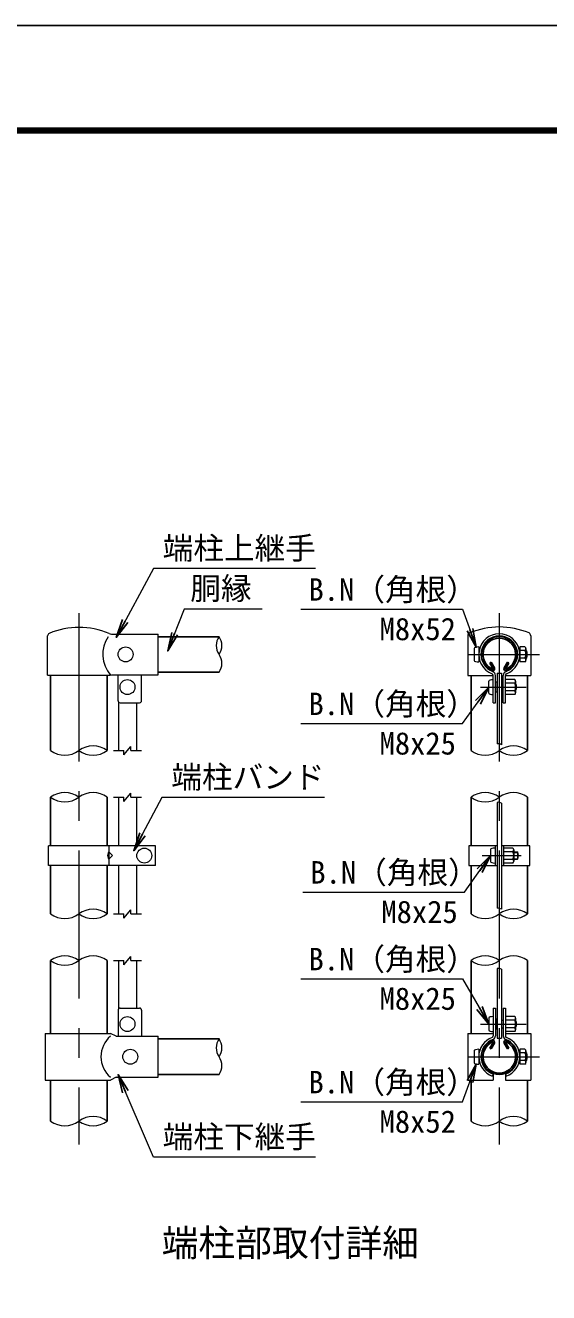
# Model space of a CAD drawing. Units: millimetres, scale not verified. Extents: x -8399 to 8401, y -5940 to 5940.
# Drawn here: x 1865 to 4106, y 510 to 5940 of the extents above; entities that cross this region are included whole.
import ezdxf
from ezdxf.enums import TextEntityAlignment as Align

# ---------------------------------------------------------------- set-up
doc = ezdxf.new("R2010")
doc.units = ezdxf.units.MM
doc.header["$LTSCALE"] = 20
doc.linetypes.add('USER1', pattern=[50.8, 31.75, -6.35, 6.35, -6.35])
for name, color, linetype, lineweight in [('0-1_D-STR1', 1, 'Continuous', 25), ('0-4_D-BMK', 2, 'USER1', 13), ('0-5_D-STR-DIM', 7, 'Continuous', 13), ('0-8_D-STR3', 3, 'Continuous', 13), ('0-9_D-STR-TXT', 7, 'Continuous', 13), ('0-C_D-TTL-TXT', 7, 'Continuous', 13), ('0-E_D-TTL', 7, 'Continuous', 25)]:
    doc.layers.add(name, color=color, linetype=linetype, lineweight=lineweight)
doc.layers.add('0-6_0', color=7, linetype='Continuous')
doc.styles.add('ＭＳ ゴシック', font='')
doc.styles.get('ＭＳ ゴシック').set_extended_font_data('MS Gothic')

# ---------------------------------------------------------------- blocks, each defined once
blk = doc.blocks.new('_Open')
at = {"layer": '0-6_0'}
blk.add_line((-20, 3.333), (0, 0), dxfattribs=at)
blk.add_lwpolyline([(-20, -3.333), (0, 0), (-20, 0)], dxfattribs=at)

msp = doc.modelspace()

# ---------------------------------------------------------------- linework, layer by layer
at = {"layer": '0-1_D-STR1'}
for p, q in [((2434.57, 3321.12), (2694.64, 3321.12)), ((3853.84, 3208.11), (3859.4, 3211.32)), ((3867.88, 3183.79), (3853.84, 3208.11)), ((3873.44, 3187), (3859.4, 3211.32)), ((3915.71, 3187), (3929.75, 3211.32)), ((3921.27, 3183.79), (3935.3, 3208.11)), ((3935.3, 3208.11), (3929.75, 3211.32)), ((1973.57, 3156.32), (1973.57, 2833.12)), ((2215.57, 3156.32), (2215.57, 2833.12)), ((2434.57, 3168.72), (2694.64, 3168.72)), ((3773.57, 3155.12), (3773.57, 2833.12)), ((4015.57, 3155.12), (4015.57, 2833.12)), ((1973.57, 2633.12), (1973.57, 2425.09)), ((2215.57, 2633.12), (2215.57, 2425.09)), ((3773.57, 2633.12), (3773.57, 2425.09)), ((4015.57, 2633.12), (4015.57, 2425.09)), ((1973.57, 2341.1), (1973.57, 2133.12)), ((2215.57, 2341.1), (2215.57, 2133.12)), ((3773.57, 2341.1), (3773.57, 2133.12)), ((4015.57, 2341.1), (4015.57, 2133.12)), ((1973.57, 1933.12), (1973.57, 1621.32)), ((2215.57, 1933.12), (2215.57, 1621.32)), ((3773.57, 1933.12), (3773.57, 1621.32)), ((4015.57, 1933.12), (4015.57, 1621.32)), ((2434.57, 1597.32), (2694.64, 1597.32)), ((3867.88, 1582.64), (3853.84, 1558.33)), ((3873.44, 1579.43), (3859.4, 1555.12)), ((3915.71, 1579.43), (3929.75, 1555.12)), ((3921.27, 1582.64), (3935.3, 1558.33)), ((3853.84, 1558.33), (3859.4, 1555.12)), ((3935.3, 1558.33), (3929.75, 1555.12)), ((1973.57, 1421.32), (1973.57, 1245.32)), ((2215.57, 1421.32), (2215.57, 1245.32)), ((2434.57, 1444.92), (2694.64, 1444.92)), ((3773.57, 1421.32), (3773.57, 1245.32)), ((4015.57, 1421.32), (4015.57, 1245.32))]:
    msp.add_line(p, q, dxfattribs=at)
for centre, radius, start, end in [((3894.57, 3245.12), 76.2, 294.32478, 245.67522), ((3894.57, 3245.12), 69.78, 294.32478, 245.67522), ((3866.49, 3182.99), 8.02, 245.67522, 30), ((3866.49, 3182.99), 1.6, 245.67522, 30), ((3922.66, 3182.99), 8.02, 150, 294.32478), ((3922.66, 3182.99), 1.6, 150, 294.32478), ((3894.57, 1521.32), 76.2, 114.32478, 65.67522), ((3894.57, 1521.32), 69.78, 114.32478, 65.67522), ((3866.49, 1583.44), 8.02, 330, 114.32478), ((3866.49, 1583.44), 1.6, 330, 114.32478), ((3922.66, 1583.44), 8.02, 65.67522, 210), ((3922.66, 1583.44), 1.6, 65.67522, 210)]:
    msp.add_arc(centre, radius, start, end, dxfattribs=at)
at = {"layer": '0-4_D-BMK'}
for p, q in [((2094.57, 3421.12), (2094.57, 1145.12)), ((3894.57, 3421.12), (3894.57, 1145.12)), ((3762.46, 3245.12), (4066.2, 3245.12)), ((3814.46, 3105.12), (4009.97, 3105.12)), ((3821.26, 2383.09), (3988.77, 2383.09)), ((3879.17, 2383.09), (3956.37, 2383.09)), ((3813.62, 1661.32), (4009.13, 1661.32)), ((3762.46, 1521.32), (4066.2, 1521.32))]:
    msp.add_line(p, q, dxfattribs=at)
at = {"layer": '0-5_D-STR-DIM'}
for p, q in [((2242.57, 2833.12), (2287.57, 2833.12)), ((2287.57, 2815.12), (2317.57, 2851.12)), ((2287.57, 2815.12), (2287.57, 2833.12)), ((2317.57, 2833.12), (2317.57, 2851.12)), ((2317.57, 2833.12), (2362.57, 2833.12)), ((2242.57, 2633.12), (2287.57, 2633.12)), ((2287.57, 2615.12), (2317.57, 2651.12)), ((2287.57, 2615.12), (2287.57, 2633.12)), ((2317.57, 2633.12), (2317.57, 2651.12)), ((2317.57, 2633.12), (2362.57, 2633.12)), ((2242.57, 2133.12), (2287.57, 2133.12)), ((2287.57, 2115.12), (2317.57, 2151.12)), ((2287.57, 2115.12), (2287.57, 2133.12)), ((2317.57, 2133.12), (2317.57, 2151.12)), ((2317.57, 2133.12), (2362.57, 2133.12)), ((2242.57, 1933.12), (2287.57, 1933.12)), ((2287.57, 1915.12), (2317.57, 1951.12)), ((2287.57, 1915.12), (2287.57, 1933.12)), ((2317.57, 1933.12), (2317.57, 1951.12)), ((2317.57, 1933.12), (2362.57, 1933.12))]:
    msp.add_line(p, q, dxfattribs=at)
for centre, radius, start, end in [((2749.12, 3283.02), 66.48, 145.03504, 214.96496), ((2640.16, 3283.02), 66.48, 325.03504, 34.96496), ((2640.16, 3206.82), 66.48, 325.03422, 34.96578), ((2034.07, 2914.62), 101.51, 233.41445, 306.58555), ((2155.07, 2751.61), 101.51, 53.41445, 126.58555), ((2155.07, 2914.62), 101.51, 233.41445, 306.58555), ((3834.07, 2914.62), 101.51, 233.41445, 306.58555), ((3888.66, 2831.2), 30.72, 60.95271, 95.76063), ((3955.07, 2751.61), 101.51, 53.41445, 126.58555), ((3955.07, 2914.62), 101.51, 233.41445, 306.58555), ((2034.07, 2551.61), 101.51, 53.41445, 126.58555), ((2034.07, 2714.62), 101.51, 233.41445, 306.58555), ((2155.07, 2551.61), 101.51, 53.41445, 126.58555), ((3834.07, 2551.61), 101.51, 53.41445, 126.58555), ((3834.07, 2714.62), 101.51, 233.41445, 306.58555), ((3888.66, 2580.66), 30.72, 60.95271, 95.76063), ((3955.07, 2551.61), 101.51, 53.41445, 126.58555), ((2034.07, 2214.62), 101.51, 233.41445, 306.58555), ((2155.07, 2051.61), 101.51, 53.41445, 126.58555), ((2155.07, 2214.62), 101.51, 233.41445, 306.58555), ((3834.07, 2214.62), 101.51, 233.41445, 306.58555), ((3888.66, 2126.8), 30.72, 60.95271, 95.76063), ((3955.07, 2051.61), 101.51, 53.41445, 126.58555), ((3955.07, 2214.62), 101.51, 233.41445, 306.58555), ((2034.07, 1851.61), 101.51, 53.41445, 126.58555), ((2034.07, 2014.62), 101.51, 233.41445, 306.58555), ((2155.07, 1851.61), 101.51, 53.41445, 126.58555), ((3834.07, 1851.61), 101.51, 53.41445, 126.58555), ((3834.07, 2014.62), 101.51, 233.41445, 306.58555), ((3955.07, 1851.61), 101.51, 53.41445, 126.58555), ((3888.66, 1869.34), 30.72, 60.95271, 95.76063), ((2749.12, 1559.22), 66.48, 145.03504, 214.96496), ((2640.16, 1559.22), 66.48, 325.03504, 34.96496), ((2640.16, 1483.02), 66.48, 325.03422, 34.96578), ((2155.07, 1163.81), 101.51, 53.41445, 126.58555), ((3955.07, 1163.81), 101.51, 53.41445, 126.58555), ((2034.07, 1326.82), 101.51, 233.41445, 306.58555), ((2155.07, 1326.82), 101.51, 233.41445, 306.58555), ((3834.07, 1326.82), 101.51, 233.41445, 306.58555), ((3955.07, 1326.82), 101.51, 233.41445, 306.58555)]:
    msp.add_arc(centre, radius, start, end, dxfattribs=at)
at = {"layer": '0-8_D-STR3'}
for p, q in [((1960.57, 3156.32), (1960.57, 3324.63)), ((2234.48, 3331.92), (2434.57, 3331.92)), ((2434.57, 3158.32), (2434.57, 3331.92)), ((4029.17, 3325.14), (4029.17, 3155.12)), ((3787.37, 3271.12), (3787.37, 3219.12)), ((3806.57, 3277.12), (3806.57, 3213.12)), ((3808.04, 3261.12), (3806.57, 3261.12)), ((3982.57, 3261.12), (3981.11, 3261.12)), ((4004.57, 3277.52), (3982.57, 3277.52)), ((3982.57, 3277.52), (3982.57, 3212.72)), ((4004.57, 3261.32), (3982.57, 3261.32)), ((4008.57, 3270.05), (4008.57, 3220.67)), ((4008.57, 3261.12), (4010.57, 3261.12)), ((4008.57, 3261.12), (4010.57, 3261.12)), ((4008.57, 3258.41), (4011.87, 3258.41)), ((4010.57, 3261.12), (4010.57, 3229.12)), ((3808.04, 3229.12), (3806.57, 3229.12)), ((3982.57, 3229.12), (3981.11, 3229.12)), ((4004.57, 3228.92), (3982.57, 3228.92)), ((4004.57, 3212.72), (3982.57, 3212.72)), ((4008.57, 3231.83), (4011.87, 3231.83)), ((4008.57, 3229.12), (4010.57, 3229.12)), ((4008.57, 3229.12), (4010.57, 3229.12)), ((1960.57, 3156.32), (2228.57, 3156.32)), ((2228.57, 3156.32), (2234.57, 3158.32)), ((2234.57, 3158.32), (2434.57, 3158.32)), ((2262.57, 3046.32), (2262.57, 3158.32)), ((2362.57, 3046.32), (2362.57, 3158.32)), ((3868.57, 3038.32), (3868.57, 3155.4)), ((3877.77, 3038.32), (3877.77, 3155.4)), ((3885.57, 3165.12), (3885.57, 2861.57)), ((3885.57, 3165.12), (3903.57, 3165.12)), ((3903.57, 3165.12), (3903.57, 2857.86)), ((3911.37, 3038.32), (3911.37, 3155.4)), ((3920.57, 3038.32), (3920.57, 3155.4)), ((3920.57, 3155.12), (4029.17, 3155.12)), ((3849.37, 3078.87), (3849.37, 3130.87)), ((3884.57, 3126.39), (3877.77, 3126.39)), ((3884.57, 3126.39), (3884.57, 3083.85)), ((3884.57, 3121.12), (3885.57, 3121.12)), ((3903.57, 3121.12), (3911.37, 3121.12)), ((3960.57, 3137.52), (3920.57, 3137.52)), ((3960.57, 3121.32), (3920.57, 3121.32)), ((3964.57, 3130.05), (3964.57, 3080.67)), ((3964.57, 3121.12), (3964.57, 3089.12)), ((3964.57, 3118.41), (3965.87, 3118.41)), ((2264.57, 3041.03), (2264.57, 2833.12)), ((3884.57, 3083.85), (3877.77, 3083.85)), ((3884.57, 3089.12), (3885.57, 3089.12)), ((3903.57, 3089.12), (3911.37, 3089.12)), ((3960.57, 3088.92), (3920.57, 3088.92)), ((3960.57, 3072.72), (3920.57, 3072.72)), ((3964.57, 3091.83), (3965.87, 3091.83)), ((2270.57, 3038.32), (2354.57, 3038.32)), ((2340.57, 3038.32), (2340.57, 2833.12)), ((3868.57, 3038.32), (3877.77, 3038.32)), ((3911.37, 3038.32), (3920.57, 3038.32)), ((2264.57, 2633.12), (2264.57, 2425.09)), ((2340.57, 2633.12), (2340.57, 2425.09)), ((3885.57, 2611.23), (3885.57, 2157.37)), ((3903.57, 2607.52), (3903.57, 2153.66)), ((2422.56, 2425.09), (1964.37, 2425.09)), ((1964.37, 2341.1), (1964.37, 2425.09)), ((2222.48, 2425.09), (2222.48, 2341.09)), ((2422.57, 2341.1), (2422.57, 2425.09)), ((3764.37, 2425.09), (3764.37, 2341.1)), ((3885.57, 2425.09), (3764.37, 2425.09)), ((3857.17, 2409.09), (3857.17, 2357.09)), ((3876.37, 2425.09), (3876.37, 2341.1)), ((3885.57, 2425.09), (3885.57, 2341.1)), ((3903.57, 2425.09), (3903.57, 2341.1)), ((3912.77, 2425.09), (3912.77, 2341.1)), ((3952.77, 2415.49), (3912.77, 2415.49)), ((3952.77, 2399.29), (3912.77, 2399.29)), ((3956.77, 2408.03), (3956.77, 2358.65)), ((3956.77, 2399.09), (3972.37, 2399.09)), ((3956.77, 2396.39), (3973.67, 2396.39)), ((3972.37, 2399.09), (3972.37, 2367.09)), ((2422.56, 2341.1), (1964.37, 2341.1)), ((2264.57, 2341.1), (2264.57, 2133.12)), ((2340.57, 2341.1), (2340.57, 2133.12)), ((3764.37, 2341.1), (3885.57, 2341.1)), ((3952.77, 2366.89), (3912.77, 2366.89)), ((3952.77, 2350.69), (3912.77, 2350.69)), ((3956.77, 2369.8), (3973.67, 2369.8)), ((3956.77, 2367.09), (3972.37, 2367.09)), ((2264.57, 1933.12), (2264.57, 1726.61)), ((2340.57, 1933.12), (2340.57, 1729.32)), ((3885.57, 1899.91), (3885.57, 1601.32)), ((3903.57, 1896.2), (3903.57, 1601.32)), ((2262.57, 1721.32), (2262.57, 1609.32)), ((2270.57, 1729.32), (2354.57, 1729.32)), ((2362.57, 1721.32), (2362.57, 1609.32)), ((3849.37, 1687.32), (3849.37, 1635.32)), ((3868.57, 1729.32), (3868.57, 1611.04)), ((3868.57, 1729.32), (3877.77, 1729.32)), ((3877.77, 1729.32), (3877.77, 1611.04)), ((3911.37, 1729.32), (3911.37, 1611.04)), ((3911.37, 1729.32), (3920.57, 1729.32)), ((3920.57, 1729.32), (3920.57, 1611.04)), ((3960.57, 1693.72), (3920.57, 1693.72)), ((3964.57, 1686.25), (3964.57, 1636.87)), ((3884.57, 1682.59), (3877.77, 1682.59)), ((3884.57, 1640.05), (3877.77, 1640.05)), ((3884.57, 1682.59), (3884.57, 1640.05)), ((3884.57, 1677.32), (3885.57, 1677.32)), ((3884.57, 1645.32), (3885.57, 1645.32)), ((3903.57, 1677.32), (3911.37, 1677.32)), ((3903.57, 1645.32), (3911.37, 1645.32)), ((3960.57, 1677.52), (3920.57, 1677.52)), ((3920.57, 1677.32), (3921.37, 1677.32)), ((3920.57, 1645.32), (3921.37, 1645.32)), ((3960.57, 1645.12), (3920.57, 1645.12)), ((3964.57, 1677.32), (3964.57, 1645.32)), ((3964.57, 1674.61), (3965.87, 1674.61)), ((3964.57, 1648.03), (3965.87, 1648.03)), ((1950.17, 1621.32), (2229.77, 1621.32)), ((1950.17, 1621.32), (1950.17, 1421.32)), ((2253.77, 1609.32), (2229.77, 1621.32)), ((2253.77, 1609.32), (2434.57, 1609.32)), ((2434.57, 1433.32), (2434.57, 1609.32)), ((3759.97, 1621.32), (3868.57, 1621.32)), ((3759.97, 1621.32), (3759.97, 1421.32)), ((3885.57, 1601.32), (3903.57, 1601.32)), ((3960.57, 1628.92), (3920.57, 1628.92)), ((3920.57, 1621.32), (4029.17, 1621.32)), ((4029.17, 1621.32), (4029.17, 1421.32)), ((3787.37, 1547.32), (3787.37, 1495.32)), ((3806.57, 1553.32), (3806.57, 1489.32)), ((3808.04, 1537.32), (3806.57, 1537.32)), ((3982.57, 1537.32), (3981.11, 1537.32)), ((4004.57, 1553.72), (3982.57, 1553.72)), ((3982.57, 1553.72), (3982.57, 1488.92)), ((4004.57, 1537.52), (3982.57, 1537.52)), ((4008.57, 1546.25), (4008.57, 1496.87)), ((4008.57, 1537.32), (4010.57, 1537.32)), ((4008.57, 1537.32), (4010.57, 1537.32)), ((4008.57, 1534.61), (4011.87, 1534.61)), ((4010.57, 1537.32), (4010.57, 1505.32)), ((3808.04, 1505.32), (3806.57, 1505.32)), ((3982.57, 1505.32), (3981.11, 1505.32)), ((4004.57, 1505.12), (3982.57, 1505.12)), ((4004.57, 1488.92), (3982.57, 1488.92)), ((4008.57, 1508.03), (4011.87, 1508.03)), ((4008.57, 1505.32), (4010.57, 1505.32)), ((4008.57, 1505.32), (4010.57, 1505.32)), ((1950.17, 1421.32), (2229.77, 1421.32)), ((2253.77, 1433.32), (2229.77, 1421.32)), ((2253.77, 1433.32), (2434.57, 1433.32)), ((3759.97, 1421.32), (3867.77, 1421.32)), ((3867.77, 1447.22), (3864.64, 1438.56)), ((3867.77, 1447.22), (3867.77, 1421.32)), ((3921.37, 1447.22), (3921.37, 1421.32)), ((3921.37, 1447.22), (3924.5, 1438.56)), ((3921.37, 1421.32), (4029.17, 1421.32))]:
    msp.add_line(p, q, dxfattribs=at)
for points in [[(3759.97, 3325.14), (3759.97, 3155.12), (3868.57, 3155.12)], [(3903.57, 2341.1), (4024.77, 2341.1), (4024.77, 2425.09), (3903.57, 2425.09)]]:
    msp.add_lwpolyline(points, dxfattribs=at)
msp.add_lwpolyline([(2217.98, 2383.09), (2222.48, 2399.09), (2238.48, 2383.09), (2222.48, 2367.09)], close=True, dxfattribs=at)
for centre in [(2294.57, 3245.12), (2302.57, 3105.12), (2374.57, 2383.09), (2302.57, 1661.32), (2314.57, 1521.32)]:
    msp.add_circle(centre, 32, dxfattribs=at)
for centre, radius, start, end in [((1972.57, 3324.63), 12, 116.57497, 180), ((2094.4, 3028.99), 331.73, 67.08235, 112.54718), ((2330.98, 3245.12), 134.25, 145.68676, 221.15827), ((2234.48, 3355.92), 24, 242.98608, 270), ((3773.17, 3325.14), 13.2, 116.72671, 180), ((3894.57, 3033.57), 329, 67.22973, 112.77027), ((3894.57, 3245.12), 88, 290.1633, 249.8367), ((3894.57, 3245.12), 78.8, 289.83718, 250.16282), ((4015.97, 3325.14), 13.2, 0, 63.27329), ((3998.42, 3269.42), 10.17, 307.21089, 52.78911), ((3973.77, 3245.12), 34.8, 332.26063, 27.73937), ((3980.57, 3245.12), 34, 331.92751, 28.07249), ((3998.37, 3220.82), 10.2, 307.42505, 52.57495), ((3860.57, 3155.4), 8, 0, 62.72039), ((3860.57, 3155.4), 17.2, 0, 65.03562), ((3928.57, 3155.4), 17.2, 114.96438, 180), ((3928.57, 3155.4), 8, 117.27961, 180), ((3954.42, 3129.42), 10.17, 307.21089, 52.78911), ((3929.77, 3105.12), 34.8, 332.26063, 27.73937), ((3934.57, 3105.12), 34, 331.92751, 28.07249), ((2270.57, 3046.32), 8, 180, 270), ((2354.57, 3046.32), 8, 270, 0), ((3954.37, 3080.82), 10.2, 307.42505, 52.57495), ((3946.62, 2407.39), 10.17, 307.21089, 52.78911), ((3921.97, 2383.09), 34.8, 332.26063, 27.73937), ((3942.37, 2383.09), 34, 331.92751, 28.07249), ((3946.57, 2358.79), 10.2, 307.42505, 52.57495), ((2270.57, 1721.32), 8, 90, 180), ((2354.57, 1721.32), 8, 0, 90), ((3954.42, 1685.62), 10.17, 307.21089, 52.78911), ((3954.37, 1637.02), 10.2, 307.42505, 52.57495), ((3929.77, 1661.32), 34.8, 332.26063, 27.73937), ((3934.57, 1661.32), 34, 331.92751, 28.07249), ((2304.12, 1521.32), 115.2, 130.19176, 229.80824), ((3894.57, 1521.32), 88, 110.1633, 250.11694), ((3894.57, 1521.32), 78.8, 109.83718, 250.11694), ((3860.57, 1611.04), 8, 297.27961, 0), ((3860.57, 1611.04), 17.2, 294.96438, 0), ((3928.57, 1611.04), 17.2, 180, 245.03562), ((3928.57, 1611.04), 8, 180, 242.72039), ((3894.57, 1521.32), 78.8, 289.88306, 70.16282), ((3894.57, 1521.32), 88, 289.88306, 69.8367), ((3998.42, 1545.62), 10.17, 307.21089, 52.78911), ((3973.77, 1521.32), 34.8, 332.26063, 27.73937), ((3980.57, 1521.32), 34, 331.92751, 28.07249), ((3998.37, 1497.02), 10.2, 307.42505, 52.57495)]:
    msp.add_arc(centre, radius, start, end, dxfattribs=at)
for centre, start_param, end_param in [((3806.57, 3271.12), 1.5707963, 3.1415927), ((3806.57, 3219.12), 3.1415927, 4.712389), ((3868.57, 3130.87), 1.5707963, 3.1415927), ((3868.57, 3078.87), 3.1415927, 4.712389), ((3876.37, 2409.09), 1.5707963, 3.1415927), ((3876.37, 2357.09), 3.1415927, 4.712389), ((3868.57, 1687.32), 1.5707963, 3.1415927), ((3868.57, 1635.32), 3.1415927, 4.712389), ((3806.57, 1547.32), 1.5707963, 3.1415927), ((3806.57, 1495.32), 3.1415927, 4.712389)]:
    msp.add_ellipse(centre, major_axis=(19.2, 0), ratio=0.3125, start_param=start_param, end_param=end_param, dxfattribs=at)
at = {"layer": '0-9_D-STR-TXT'}
for points in [[(3107.93, 3613.14), (2413.41, 3613.14), (2255.49, 3319.37)], [(2879.86, 3438.49), (2545.81, 3438.49), (2475.66, 3261.65)], [(3045.16, 3438.49), (3737.3, 3438.49), (3795.37, 3278.02)], [(3045.16, 2948.45), (3737.3, 2948.45), (3848.21, 3103.49)], [(3146.67, 2632.17), (2450.35, 2632.17), (2330.31, 2405.73)], [(3052.96, 2226.42), (3745.1, 2226.42), (3856.01, 2381.47)], [(3045.16, 1854.69), (3737.3, 1854.69), (3848.37, 1663.05)], [(3045.16, 1327.7), (3737.3, 1327.7), (3795.37, 1488.17)], [(3107.93, 1091.1), (2413.41, 1091.1), (2263.36, 1443.08)]]:
    msp.add_lwpolyline(points, dxfattribs=at)
at = {"layer": '0-E_D-TTL', "color": 2}
msp.add_lwpolyline([(-8399.36, 5940.45), (8400.64, 5940.45), (8400.64, -5939.55), (-8399.36, -5939.55)], close=True, dxfattribs=at)
at = {"layer": '0-E_D-TTL'}
for points in [[(-7859.36, 5500.45), (7860.64, 5500.45), (7860.64, -5499.55), (-7859.36, -5499.55)], [(-7854.36, 5495.45), (7855.64, 5495.45), (7855.64, -5494.55), (-7854.36, -5494.55)], [(-7849.36, 5490.45), (7850.64, 5490.45), (7850.64, -5489.55), (-7849.36, -5489.55)], [(-7844.36, 5485.45), (7845.64, 5485.45), (7845.64, -5484.55), (-7844.36, -5484.55)], [(-7839.36, 5480.45), (7840.64, 5480.45), (7840.64, -5479.55), (-7839.36, -5479.55)]]:
    msp.add_lwpolyline(points, close=True, dxfattribs=at)

# ---------------------------------------------------------------- block references
at = {"layer": '0-9_D-STR-TXT', "xscale": 4, "yscale": 4}
for p, rotation in [((2254.54, 3317.61), 241.73951), ((2474.93, 3259.79), 248.36243), ((3796.05, 3276.14), 289.89477), ((3849.37, 3105.12), 54.42149), ((2329.37, 2403.96), 242.07069), ((3857.17, 2383.09), 54.42149), ((3849.37, 1661.32), 300.09685), ((3796.05, 1490.05), 70.10523), ((2262.57, 1444.92), 113.08931)]:
    msp.add_blockref('_Open', p, dxfattribs=dict(at, rotation=rotation))

# ---------------------------------------------------------------- texts
at = {"layer": '0-9_D-STR-TXT', "style": 'ＭＳ ゴシック'}
for s, p in [('端柱上継手', (2453.27, 3623.51)), ('胴縁', (2571.35, 3451.07)), ('B.N（角根）', (3077.64, 3446.35)), ('M8x52', (3381.81, 3277.2)), ('B.N（角根）', (3077.64, 2956.31)), ('M8x25', (3381.81, 2787.16)), ('端柱バンド', (2490.21, 2642.54)), ('B.N（角根）', (3085.44, 2234.29)), ('M8x25', (3389.61, 2065.13)), ('B.N（角根）', (3077.64, 1862.55)), ('M8x25', (3381.81, 1693.4)), ('B.N（角根）', (3077.64, 1335.57)), ('M8x52', (3381.81, 1166.41)), ('端柱下継手', (2453.27, 1101.47))]:
    msp.add_text(s, height=96.19, dxfattribs=at).set_placement(p, align=Align.BOTTOM_LEFT)
at = {"layer": '0-C_D-TTL-TXT', "style": 'ＭＳ ゴシック'}
msp.add_text('端柱部取付詳細', height=115.4, dxfattribs=at).set_placement((2448.79, 631.59), align=Align.BOTTOM_LEFT)

doc.saveas('drawing.dxf')
